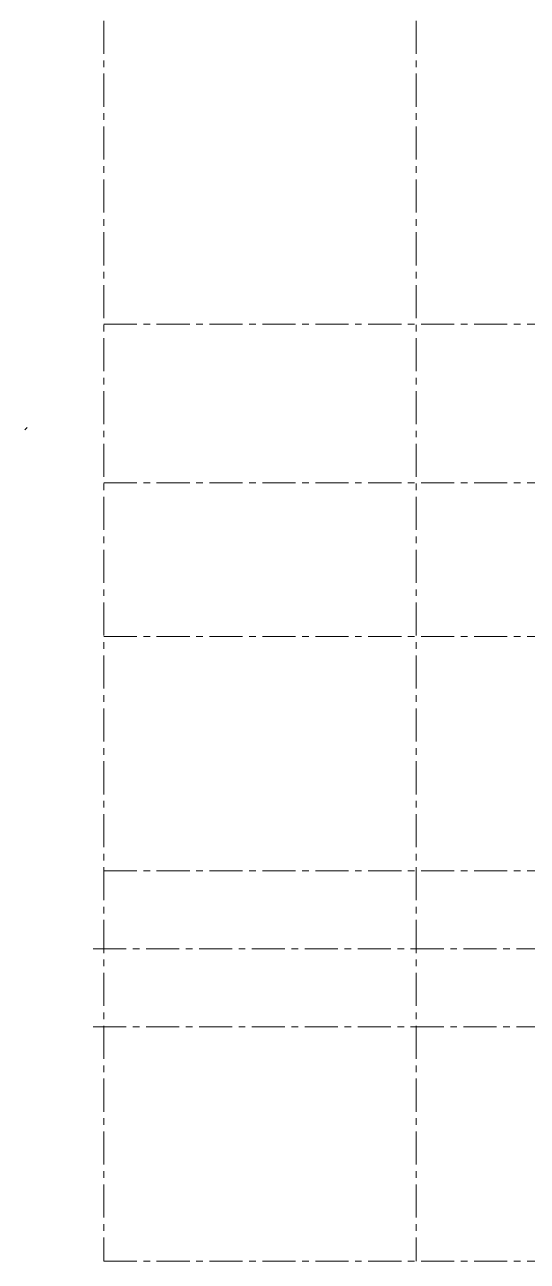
# Model space of a CAD drawing. Header units: millimetres. Extents: x -689206 to 4969298, y -1019800 to 703299.
# Drawn here: x 403514 to 413163, y 659151 to 682902 of the extents above; entities that cross this region are included whole.
import ezdxf

# ---------------------------------------------------------------- set-up
doc = ezdxf.new("R2010")
doc.units = ezdxf.units.MM
doc.linetypes.add('осеваяX2', pattern=[101.6, 63.5, -12.7, 12.7, -12.7])
doc.layers.add('РАЗМЕРЫ', color=7, linetype='Continuous', lineweight=9)
doc.layers.add('стены', color=7, linetype='Continuous', lineweight=20)

msp = doc.modelspace()

# ---------------------------------------------------------------- linework, layer by layer
at = {"layer": 'РАЗМЕРЫ', "linetype": 'ByBlock', "lineweight": 30}
msp.add_line((403513.5, 675123.2), (403560.6, 675168.7), dxfattribs=at)
at = {"layer": 'стены', "color": 1, "linetype": 'осеваяX2', "lineweight": 15, "ltscale": 10}
for p, q in [((405030, 703298.9), (405030, 659151.4)), ((411030, 703298.9), (411030, 659151.4)), ((405030, 677153.4), (477180, 677153.4)), ((405030, 674101.4), (477180, 674101.4)), ((405030, 671153.4), (477180, 671153.4)), ((405030, 666651.4), (477180, 666651.4)), ((404827.7, 665151.4), (476977.7, 665151.4)), ((404827.7, 663651.4), (476977.7, 663651.4)), ((405030, 659151.4), (477180, 659151.4))]:
    msp.add_line(p, q, dxfattribs=at)

doc.saveas('drawing.dxf')
